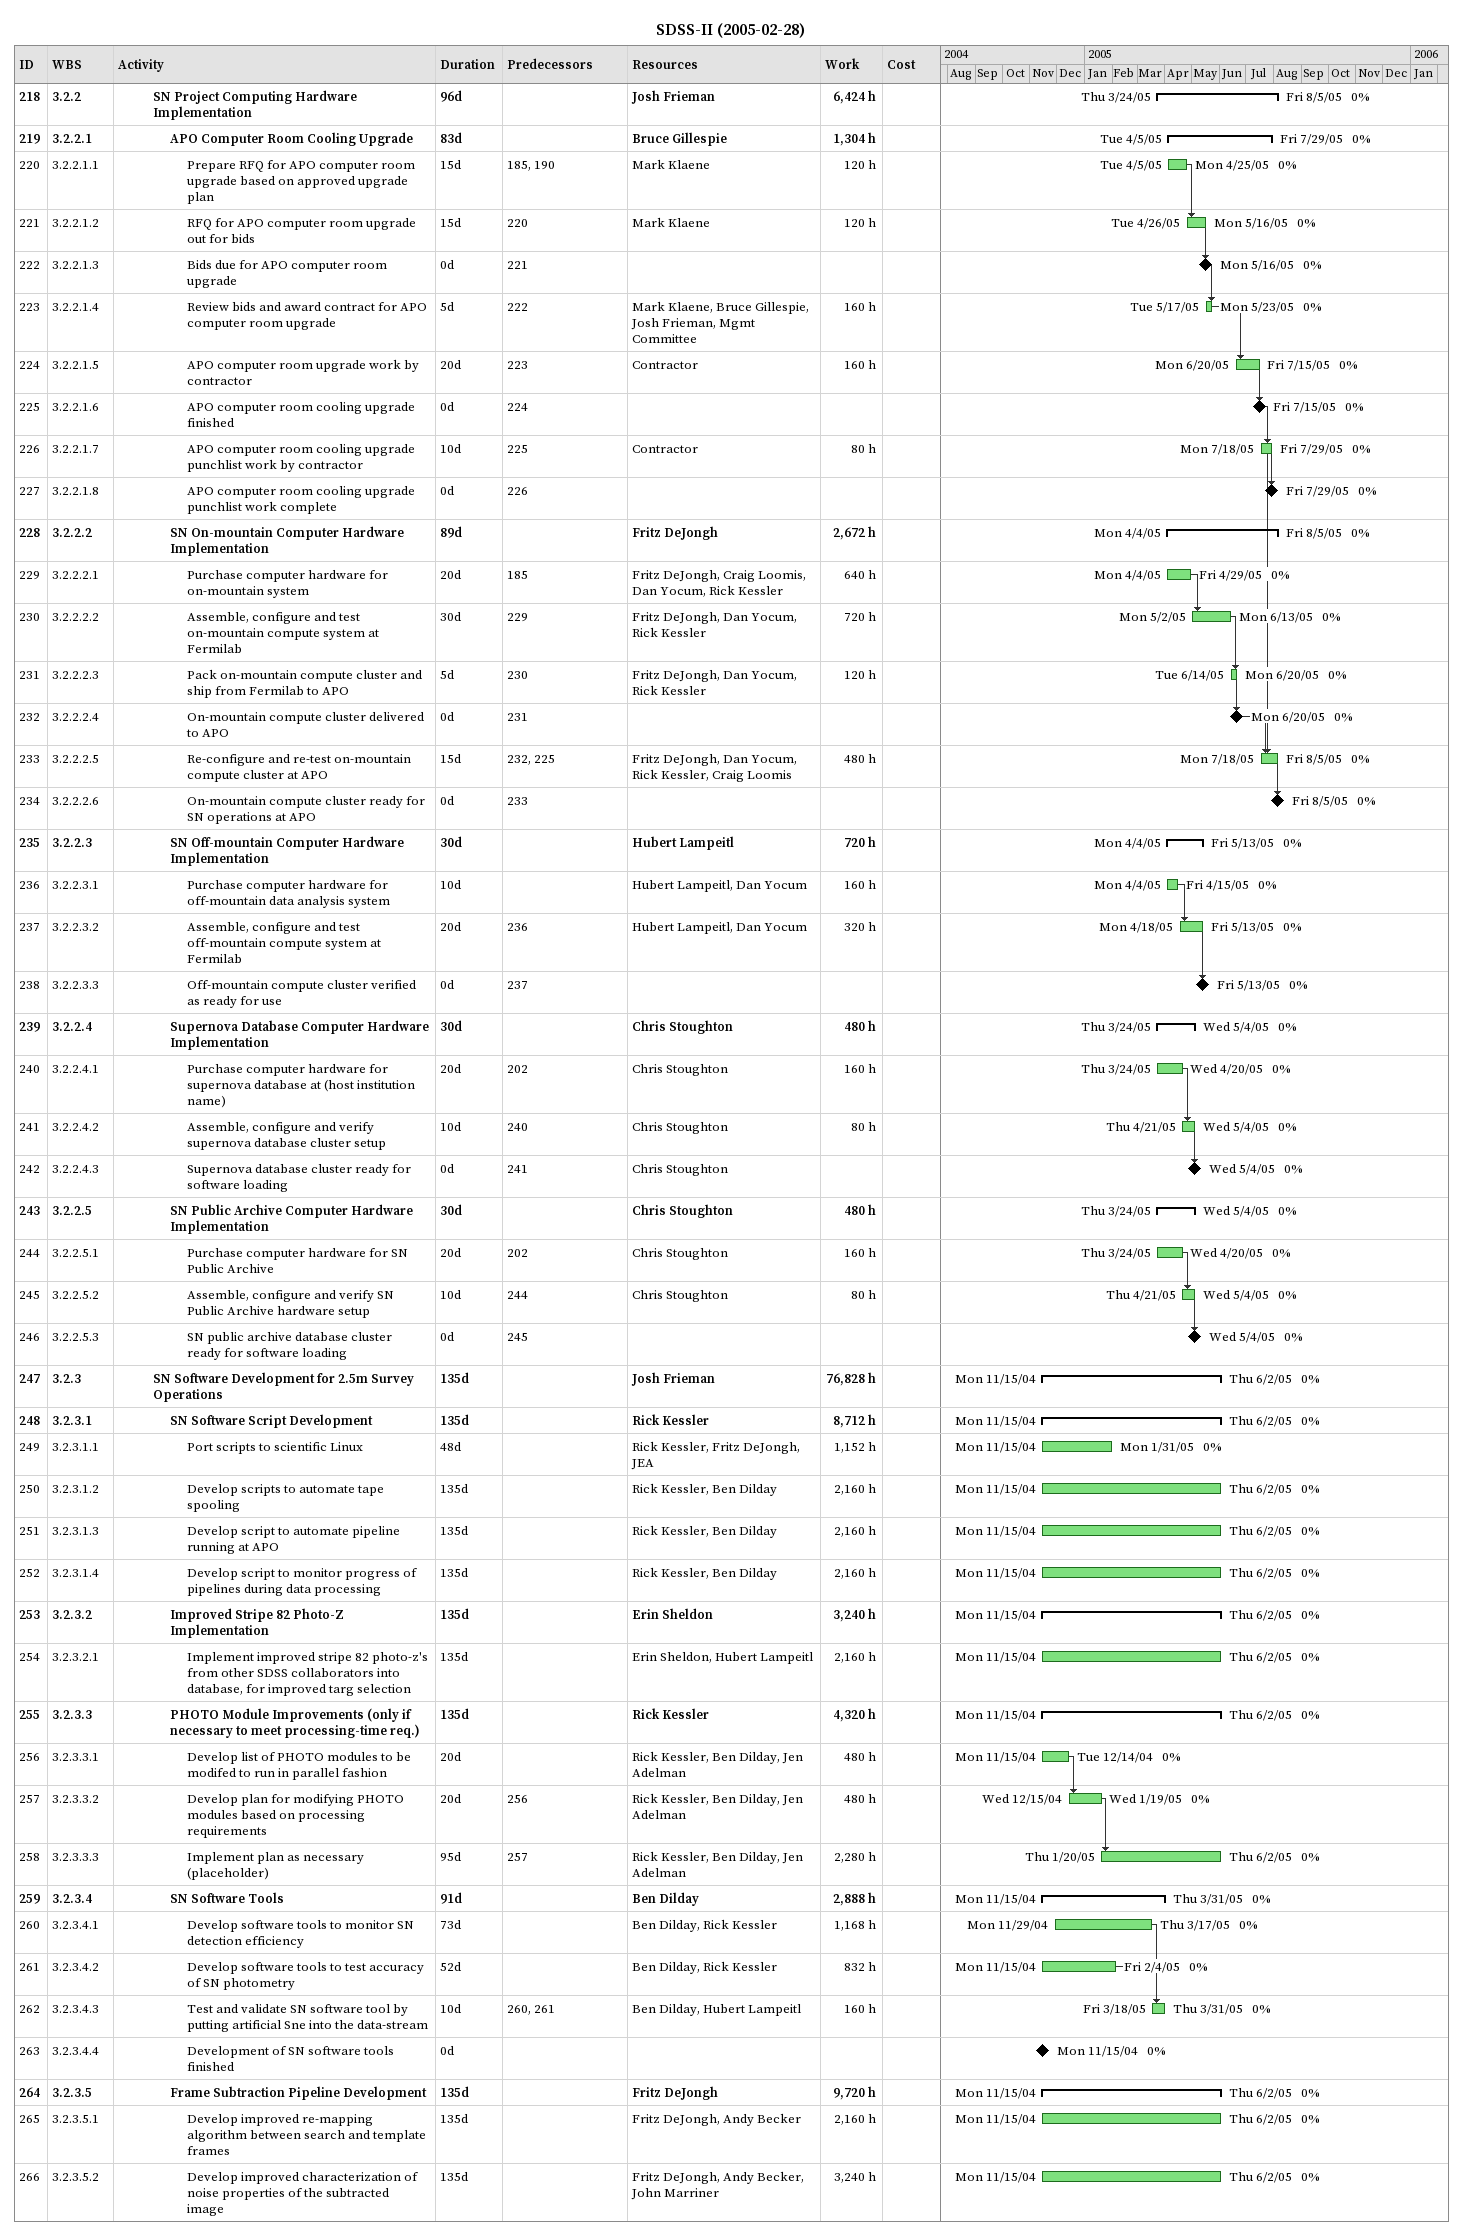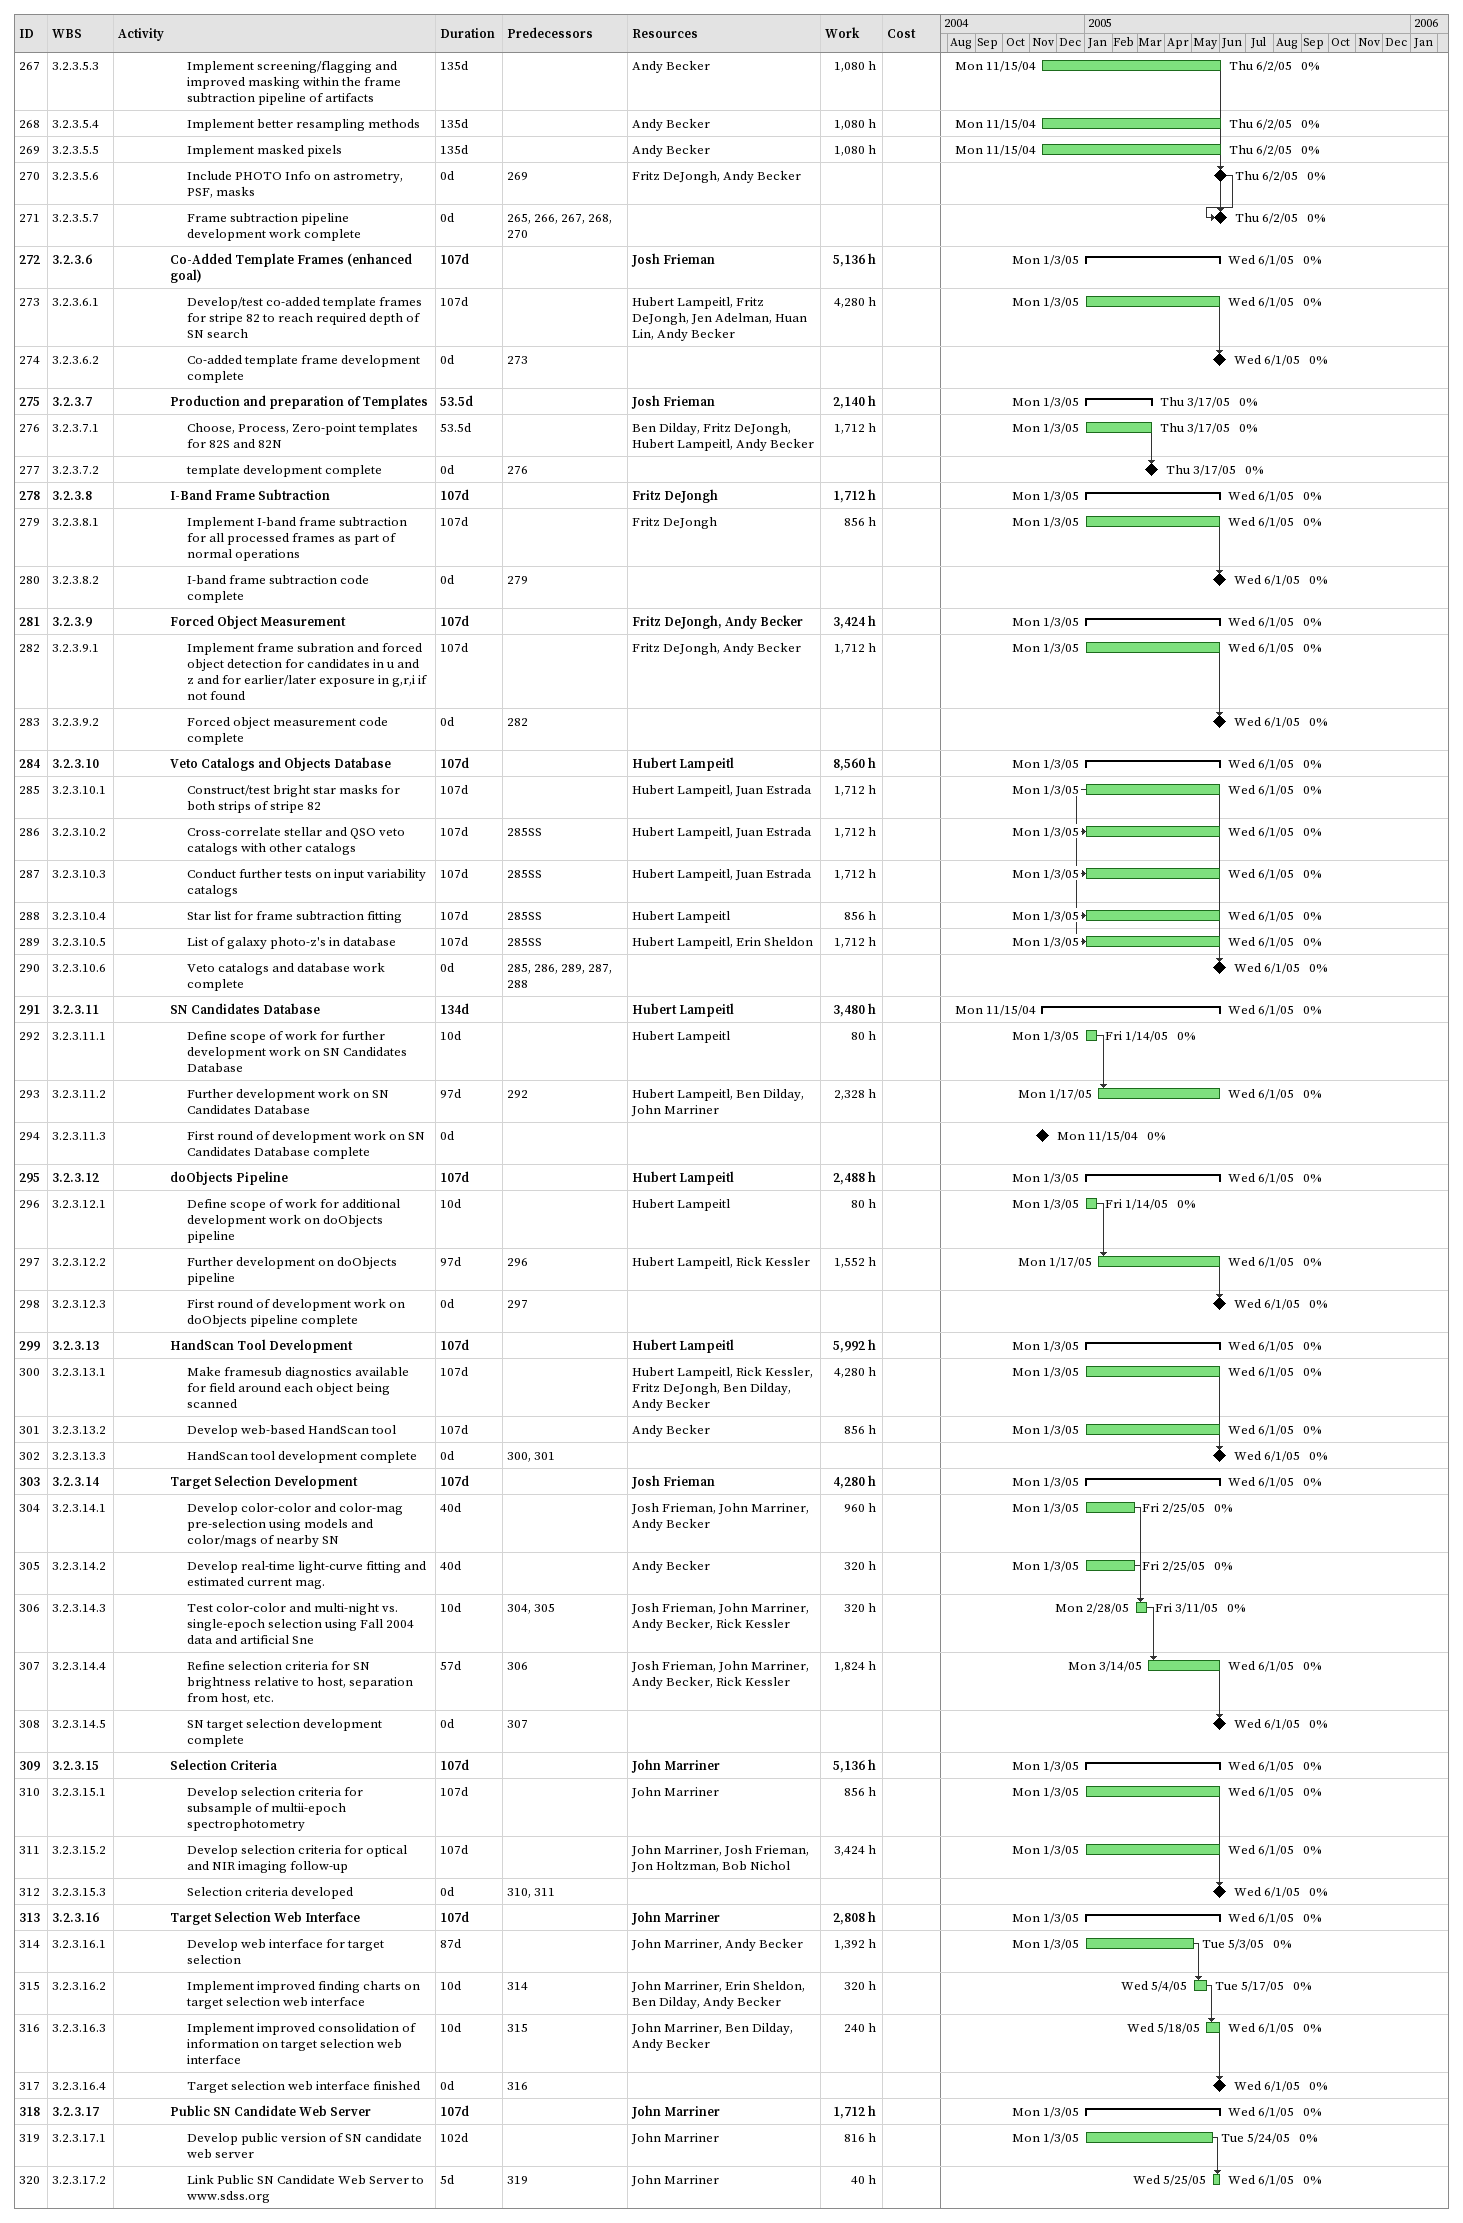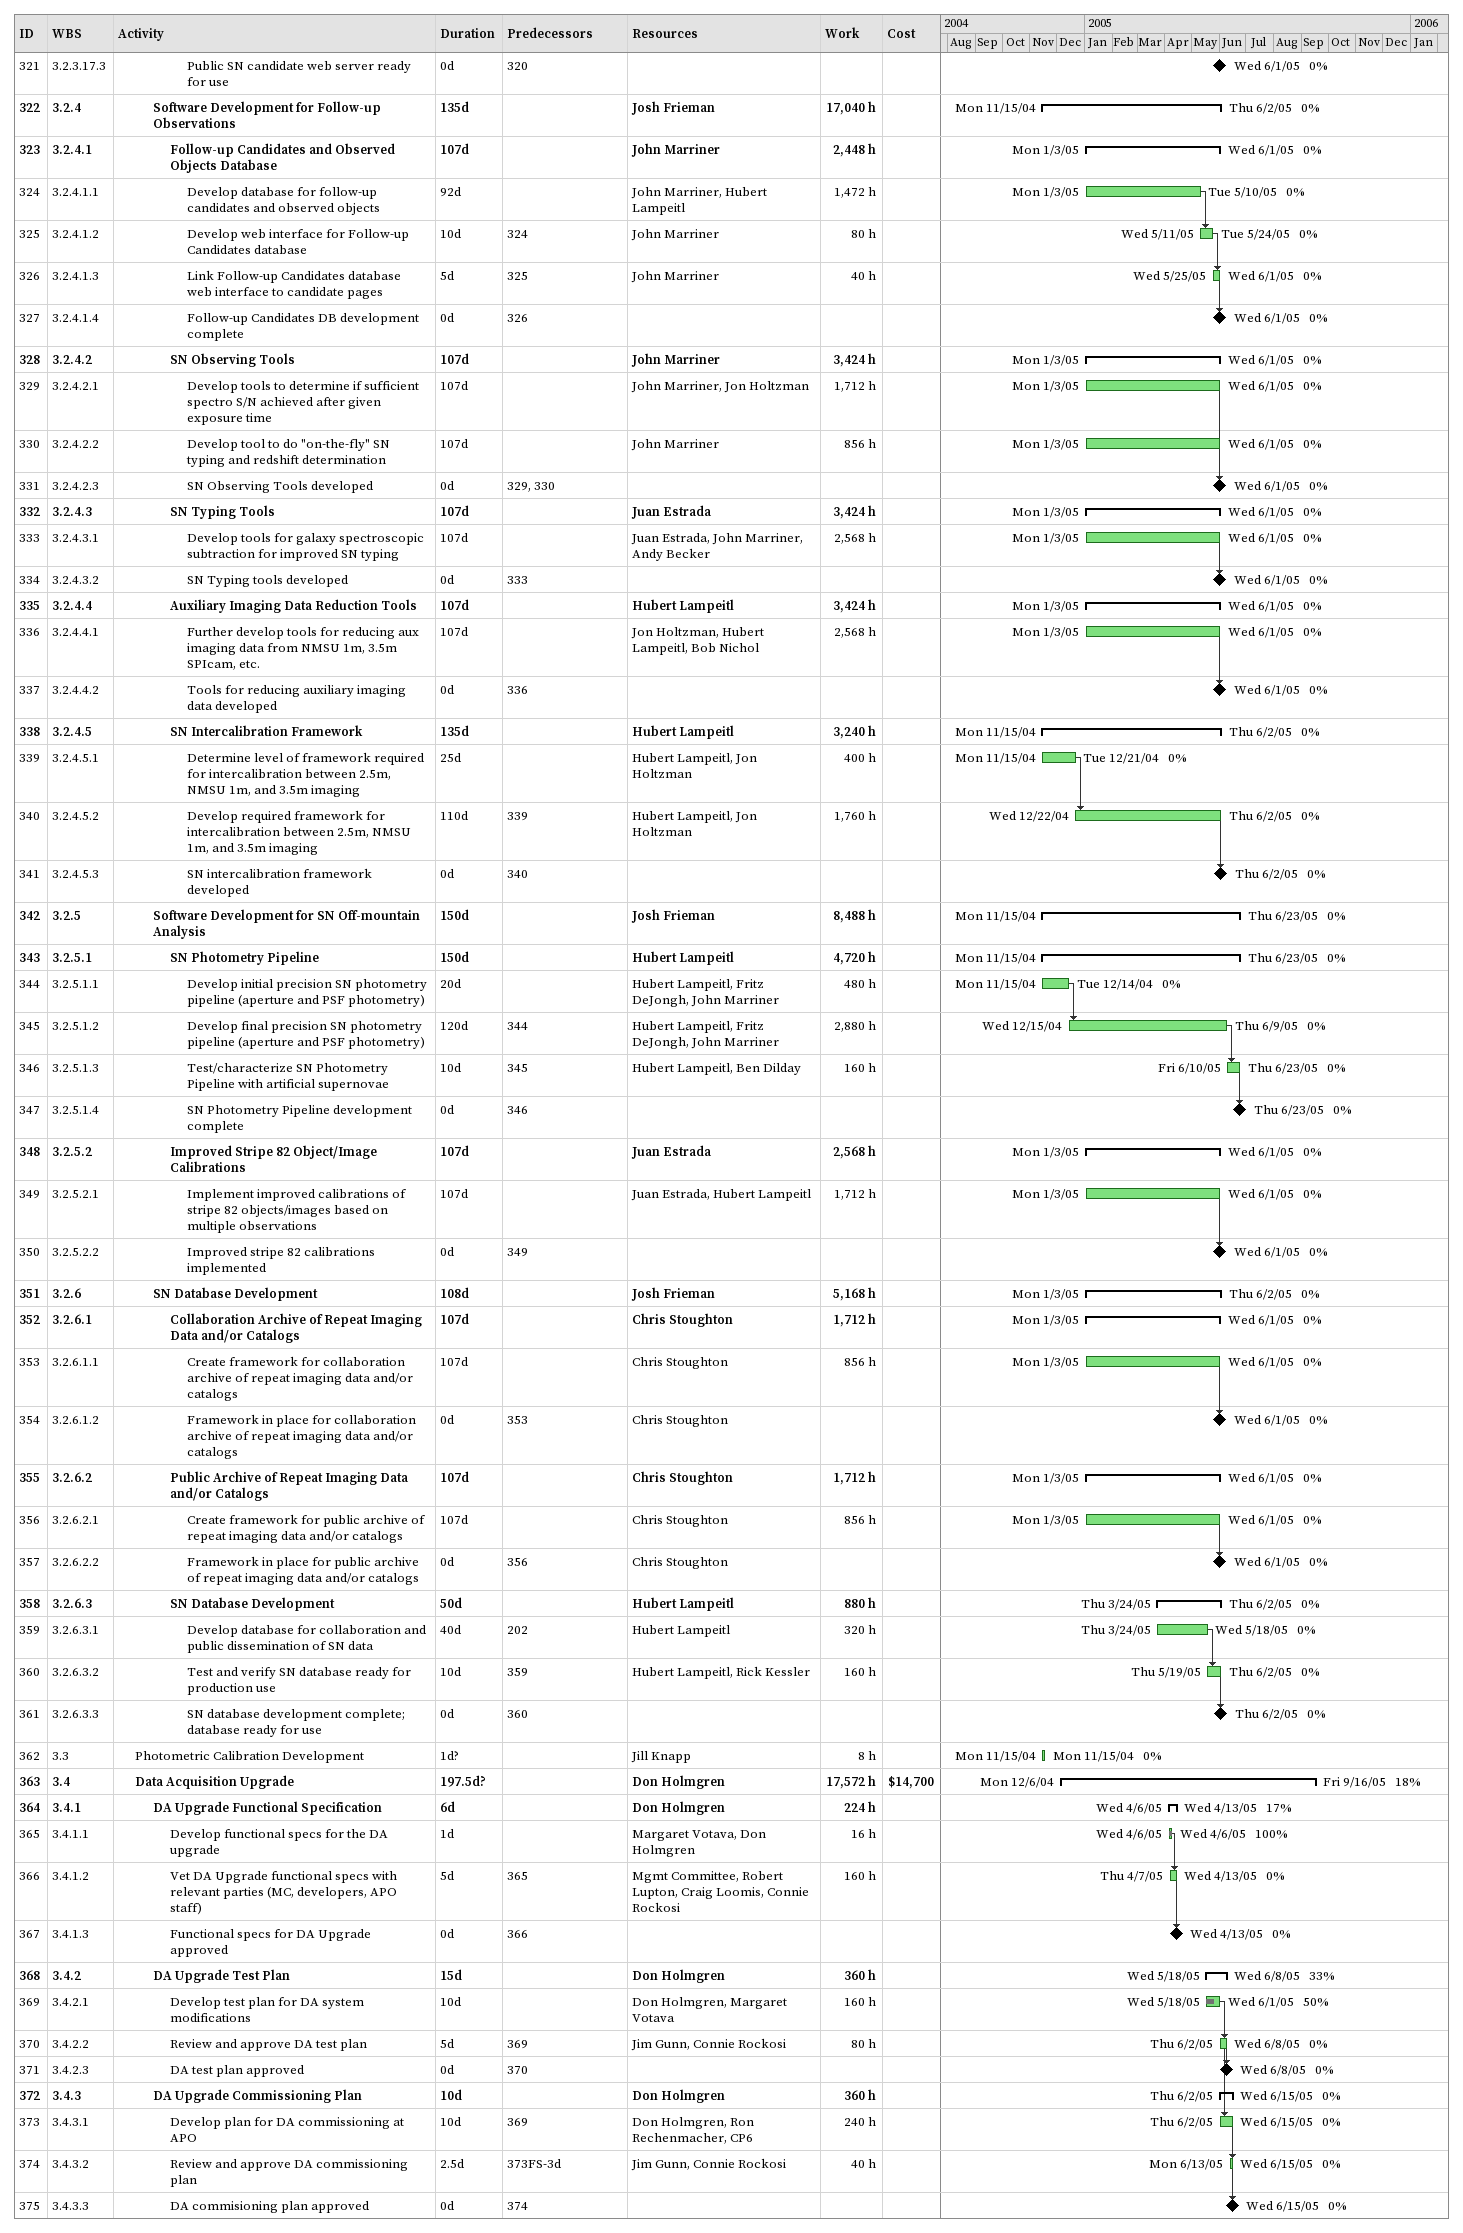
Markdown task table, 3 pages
SDSS-II (2005-02-28)

| ID | WBS | Task | Duration | Start | Finish | Predecessors | Resources | % complete | Work (h) | Cost ($) |
|---|---|---|---|---|---|---|---|---|---|---|
| 218 | 3.2.2 | **SN Project Computing Hardware Implementation** | 96d | 2005-03-24 | 2005-08-05 |  | Josh Frieman | 0 | 6424 |  |
| 219 | 3.2.2.1 | **APO Computer Room Cooling Upgrade** | 83d | 2005-04-05 | 2005-07-29 |  | Bruce Gillespie | 0 | 1304 |  |
| 220 | 3.2.2.1.1 | Prepare RFQ for APO computer room upgrade based on approved upgrade plan | 15d | 2005-04-05 | 2005-04-25 | 185, 190 | Mark Klaene | 0 | 120 |  |
| 221 | 3.2.2.1.2 | RFQ for APO computer room upgrade out for bids | 15d | 2005-04-26 | 2005-05-16 | 220 | Mark Klaene | 0 | 120 |  |
| 222 | 3.2.2.1.3 | Bids due for APO computer room upgrade | 0d | 2005-05-16 | 2005-05-16 | 221 |  | 0 |  |  |
| 223 | 3.2.2.1.4 | Review bids and award contract for APO computer room upgrade | 5d | 2005-05-17 | 2005-05-23 | 222 | Mark Klaene, Bruce Gillespie, Josh Frieman, Mgmt Committee | 0 | 160 |  |
| 224 | 3.2.2.1.5 | APO computer room upgrade work by contractor | 20d | 2005-06-20 | 2005-07-15 | 223 | Contractor | 0 | 160 |  |
| 225 | 3.2.2.1.6 | APO computer room cooling upgrade finished | 0d | 2005-07-15 | 2005-07-15 | 224 |  | 0 |  |  |
| 226 | 3.2.2.1.7 | APO computer room cooling upgrade punchlist work by contractor | 10d | 2005-07-18 | 2005-07-29 | 225 | Contractor | 0 | 80 |  |
| 227 | 3.2.2.1.8 | APO computer room cooling upgrade punchlist work complete | 0d | 2005-07-29 | 2005-07-29 | 226 |  | 0 |  |  |
| 228 | 3.2.2.2 | **SN On-mountain Computer Hardware Implementation** | 89d | 2005-04-04 | 2005-08-05 |  | Fritz DeJongh | 0 | 2672 |  |
| 229 | 3.2.2.2.1 | Purchase computer hardware for on-mountain system | 20d | 2005-04-04 | 2005-04-29 | 185 | Fritz DeJongh, Craig Loomis, Dan Yocum, Rick Kessler | 0 | 640 |  |
| 230 | 3.2.2.2.2 | Assemble, configure and test on-mountain compute system at Fermilab | 30d | 2005-05-02 | 2005-06-13 | 229 | Fritz DeJongh, Dan Yocum, Rick Kessler | 0 | 720 |  |
| 231 | 3.2.2.2.3 | Pack on-mountain compute cluster and ship from Fermilab to APO | 5d | 2005-06-14 | 2005-06-20 | 230 | Fritz DeJongh, Dan Yocum, Rick Kessler | 0 | 120 |  |
| 232 | 3.2.2.2.4 | On-mountain compute cluster delivered to APO | 0d | 2005-06-20 | 2005-06-20 | 231 |  | 0 |  |  |
| 233 | 3.2.2.2.5 | Re-configure and re-test on-mountain compute cluster at APO | 15d | 2005-07-18 | 2005-08-05 | 232, 225 | Fritz DeJongh, Dan Yocum, Rick Kessler, Craig Loomis | 0 | 480 |  |
| 234 | 3.2.2.2.6 | On-mountain compute cluster ready for SN operations at APO | 0d | 2005-08-05 | 2005-08-05 | 233 |  | 0 |  |  |
| 235 | 3.2.2.3 | **SN Off-mountain Computer Hardware Implementation** | 30d | 2005-04-04 | 2005-05-13 |  | Hubert Lampeitl | 0 | 720 |  |
| 236 | 3.2.2.3.1 | Purchase computer hardware for off-mountain data analysis system | 10d | 2005-04-04 | 2005-04-15 |  | Hubert Lampeitl, Dan Yocum | 0 | 160 |  |
| 237 | 3.2.2.3.2 | Assemble, configure and test off-mountain compute system at Fermilab | 20d | 2005-04-18 | 2005-05-13 | 236 | Hubert Lampeitl, Dan Yocum | 0 | 320 |  |
| 238 | 3.2.2.3.3 | Off-mountain compute cluster verified as ready for use | 0d | 2005-05-13 | 2005-05-13 | 237 |  | 0 |  |  |
| 239 | 3.2.2.4 | **Supernova Database Computer Hardware Implementation** | 30d | 2005-03-24 | 2005-05-04 |  | Chris Stoughton | 0 | 480 |  |
| 240 | 3.2.2.4.1 | Purchase computer hardware for supernova database at (host institution name) | 20d | 2005-03-24 | 2005-04-20 | 202 | Chris Stoughton | 0 | 160 |  |
| 241 | 3.2.2.4.2 | Assemble, configure and verify supernova database cluster setup | 10d | 2005-04-21 | 2005-05-04 | 240 | Chris Stoughton | 0 | 80 |  |
| 242 | 3.2.2.4.3 | Supernova database cluster ready for software loading | 0d | 2005-05-04 | 2005-05-04 | 241 | Chris Stoughton | 0 |  |  |
| 243 | 3.2.2.5 | **SN Public Archive Computer Hardware Implementation** | 30d | 2005-03-24 | 2005-05-04 |  | Chris Stoughton | 0 | 480 |  |
| 244 | 3.2.2.5.1 | Purchase computer hardware for SN Public Archive | 20d | 2005-03-24 | 2005-04-20 | 202 | Chris Stoughton | 0 | 160 |  |
| 245 | 3.2.2.5.2 | Assemble, configure and verify SN Public Archive hardware setup | 10d | 2005-04-21 | 2005-05-04 | 244 | Chris Stoughton | 0 | 80 |  |
| 246 | 3.2.2.5.3 | SN public archive database cluster ready for software loading | 0d | 2005-05-04 | 2005-05-04 | 245 |  | 0 |  |  |
| 247 | 3.2.3 | **SN Software Development for 2.5m Survey Operations** | 135d | 2004-11-15 | 2005-06-02 |  | Josh Frieman | 0 | 76828 |  |
| 248 | 3.2.3.1 | **SN Software Script Development** | 135d | 2004-11-15 | 2005-06-02 |  | Rick Kessler | 0 | 8712 |  |
| 249 | 3.2.3.1.1 | Port scripts to scientific Linux | 48d | 2004-11-15 | 2005-01-31 |  | Rick Kessler, Fritz DeJongh, JEA | 0 | 1152 |  |
| 250 | 3.2.3.1.2 | Develop scripts to automate tape spooling | 135d | 2004-11-15 | 2005-06-02 |  | Rick Kessler, Ben Dilday | 0 | 2160 |  |
| 251 | 3.2.3.1.3 | Develop script to automate pipeline running at APO | 135d | 2004-11-15 | 2005-06-02 |  | Rick Kessler, Ben Dilday | 0 | 2160 |  |
| 252 | 3.2.3.1.4 | Develop script to monitor progress of pipelines during data processing | 135d | 2004-11-15 | 2005-06-02 |  | Rick Kessler, Ben Dilday | 0 | 2160 |  |
| 253 | 3.2.3.2 | **Improved Stripe 82 Photo-Z Implementation** | 135d | 2004-11-15 | 2005-06-02 |  | Erin Sheldon | 0 | 3240 |  |
| 254 | 3.2.3.2.1 | Implement improved stripe 82 photo-z's from other SDSS collaborators into database, for improved targ selection | 135d | 2004-11-15 | 2005-06-02 |  | Erin Sheldon, Hubert Lampeitl | 0 | 2160 |  |
| 255 | 3.2.3.3 | **PHOTO Module Improvements (only if necessary to meet processing-time req.)** | 135d | 2004-11-15 | 2005-06-02 |  | Rick Kessler | 0 | 4320 |  |
| 256 | 3.2.3.3.1 | Develop list of PHOTO modules to be modifed to run in parallel fashion | 20d | 2004-11-15 | 2004-12-14 |  | Rick Kessler, Ben Dilday, Jen Adelman | 0 | 480 |  |
| 257 | 3.2.3.3.2 | Develop plan for modifying PHOTO modules based on processing requirements | 20d | 2004-12-15 | 2005-01-19 | 256 | Rick Kessler, Ben Dilday, Jen Adelman | 0 | 480 |  |
| 258 | 3.2.3.3.3 | Implement plan as necessary (placeholder) | 95d | 2005-01-20 | 2005-06-02 | 257 | Rick Kessler, Ben Dilday, Jen Adelman | 0 | 2280 |  |
| 259 | 3.2.3.4 | **SN Software Tools** | 91d | 2004-11-15 | 2005-03-31 |  | Ben Dilday | 0 | 2888 |  |
| 260 | 3.2.3.4.1 | Develop software tools to monitor SN detection efficiency | 73d | 2004-11-29 | 2005-03-17 |  | Ben Dilday, Rick Kessler | 0 | 1168 |  |
| 261 | 3.2.3.4.2 | Develop software tools to test accuracy of SN photometry | 52d | 2004-11-15 | 2005-02-04 |  | Ben Dilday, Rick Kessler | 0 | 832 |  |
| 262 | 3.2.3.4.3 | Test and validate SN software tool by putting artificial Sne into the data-stream | 10d | 2005-03-18 | 2005-03-31 | 260, 261 | Ben Dilday, Hubert Lampeitl | 0 | 160 |  |
| 263 | 3.2.3.4.4 | Development of SN software tools finished | 0d | 2004-11-15 | 2004-11-15 |  |  | 0 |  |  |
| 264 | 3.2.3.5 | **Frame Subtraction Pipeline Development** | 135d | 2004-11-15 | 2005-06-02 |  | Fritz DeJongh | 0 | 9720 |  |
| 265 | 3.2.3.5.1 | Develop improved re-mapping algorithm between search and template frames | 135d | 2004-11-15 | 2005-06-02 |  | Fritz DeJongh, Andy Becker | 0 | 2160 |  |
| 266 | 3.2.3.5.2 | Develop improved characterization of noise properties of the subtracted image | 135d | 2004-11-15 | 2005-06-02 |  | Fritz DeJongh, Andy Becker, John Marriner | 0 | 3240 |  |
| 267 | 3.2.3.5.3 | Implement screening/flagging and improved masking within the frame subtraction pipeline of artifacts | 135d | 2004-11-15 | 2005-06-02 |  | Andy Becker | 0 | 1080 |  |
| 268 | 3.2.3.5.4 | Implement better resampling methods | 135d | 2004-11-15 | 2005-06-02 |  | Andy Becker | 0 | 1080 |  |
| 269 | 3.2.3.5.5 | Implement masked pixels | 135d | 2004-11-15 | 2005-06-02 |  | Andy Becker | 0 | 1080 |  |
| 270 | 3.2.3.5.6 | Include PHOTO Info on astrometry, PSF, masks | 0d | 2005-06-02 | 2005-06-02 | 269 | Fritz DeJongh, Andy Becker | 0 |  |  |
| 271 | 3.2.3.5.7 | Frame subtraction pipeline development work complete | 0d | 2005-06-02 | 2005-06-02 | 265, 266, 267, 268, 270 |  | 0 |  |  |
| 272 | 3.2.3.6 | **Co-Added Template Frames (enhanced goal)** | 107d | 2005-01-03 | 2005-06-01 |  | Josh Frieman | 0 | 5136 |  |
| 273 | 3.2.3.6.1 | Develop/test co-added template frames for stripe 82 to reach required depth of SN search | 107d | 2005-01-03 | 2005-06-01 |  | Hubert Lampeitl, Fritz DeJongh, Jen Adelman, Huan Lin, Andy Becker | 0 | 4280 |  |
| 274 | 3.2.3.6.2 | Co-added template frame development complete | 0d | 2005-06-01 | 2005-06-01 | 273 |  | 0 |  |  |
| 275 | 3.2.3.7 | **Production and preparation of Templates** | 53.5d | 2005-01-03 | 2005-03-17 |  | Josh Frieman | 0 | 2140 |  |
| 276 | 3.2.3.7.1 | Choose, Process, Zero-point templates for 82S and 82N | 53.5d | 2005-01-03 | 2005-03-17 |  | Ben Dilday, Fritz DeJongh, Hubert Lampeitl, Andy Becker | 0 | 1712 |  |
| 277 | 3.2.3.7.2 | template development complete | 0d | 2005-03-17 | 2005-03-17 | 276 |  | 0 |  |  |
| 278 | 3.2.3.8 | **I-Band Frame Subtraction** | 107d | 2005-01-03 | 2005-06-01 |  | Fritz DeJongh | 0 | 1712 |  |
| 279 | 3.2.3.8.1 | Implement I-band frame subtraction for all processed frames as part of normal operations | 107d | 2005-01-03 | 2005-06-01 |  | Fritz DeJongh | 0 | 856 |  |
| 280 | 3.2.3.8.2 | I-band frame subtraction code complete | 0d | 2005-06-01 | 2005-06-01 | 279 |  | 0 |  |  |
| 281 | 3.2.3.9 | **Forced Object Measurement** | 107d | 2005-01-03 | 2005-06-01 |  | Fritz DeJongh, Andy Becker | 0 | 3424 |  |
| 282 | 3.2.3.9.1 | Implement frame subration and forced object detection for candidates in u and z and for earlier/later exposure in g,r,i if not found | 107d | 2005-01-03 | 2005-06-01 |  | Fritz DeJongh, Andy Becker | 0 | 1712 |  |
| 283 | 3.2.3.9.2 | Forced object measurement code complete | 0d | 2005-06-01 | 2005-06-01 | 282 |  | 0 |  |  |
| 284 | 3.2.3.10 | **Veto Catalogs and Objects Database** | 107d | 2005-01-03 | 2005-06-01 |  | Hubert Lampeitl | 0 | 8560 |  |
| 285 | 3.2.3.10.1 | Construct/test bright star masks for both strips of stripe 82 | 107d | 2005-01-03 | 2005-06-01 |  | Hubert Lampeitl, Juan Estrada | 0 | 1712 |  |
| 286 | 3.2.3.10.2 | Cross-correlate stellar and QSO veto catalogs with other catalogs | 107d | 2005-01-03 | 2005-06-01 | 285SS | Hubert Lampeitl, Juan Estrada | 0 | 1712 |  |
| 287 | 3.2.3.10.3 | Conduct further tests on input variability catalogs | 107d | 2005-01-03 | 2005-06-01 | 285SS | Hubert Lampeitl, Juan Estrada | 0 | 1712 |  |
| 288 | 3.2.3.10.4 | Star list for frame subtraction fitting | 107d | 2005-01-03 | 2005-06-01 | 285SS | Hubert Lampeitl | 0 | 856 |  |
| 289 | 3.2.3.10.5 | List of galaxy photo-z's in database | 107d | 2005-01-03 | 2005-06-01 | 285SS | Hubert Lampeitl, Erin Sheldon | 0 | 1712 |  |
| 290 | 3.2.3.10.6 | Veto catalogs and database work complete | 0d | 2005-06-01 | 2005-06-01 | 285, 286, 289, 287, 288 |  | 0 |  |  |
| 291 | 3.2.3.11 | **SN Candidates Database** | 134d | 2004-11-15 | 2005-06-01 |  | Hubert Lampeitl | 0 | 3480 |  |
| 292 | 3.2.3.11.1 | Define scope of work for further development work on SN Candidates Database | 10d | 2005-01-03 | 2005-01-14 |  | Hubert Lampeitl | 0 | 80 |  |
| 293 | 3.2.3.11.2 | Further development work on SN Candidates Database | 97d | 2005-01-17 | 2005-06-01 | 292 | Hubert Lampeitl, Ben Dilday, John Marriner | 0 | 2328 |  |
| 294 | 3.2.3.11.3 | First round of development work on SN Candidates Database complete | 0d | 2004-11-15 | 2004-11-15 |  |  | 0 |  |  |
| 295 | 3.2.3.12 | **doObjects Pipeline** | 107d | 2005-01-03 | 2005-06-01 |  | Hubert Lampeitl | 0 | 2488 |  |
| 296 | 3.2.3.12.1 | Define scope of work for additional development work on doObjects pipeline | 10d | 2005-01-03 | 2005-01-14 |  | Hubert Lampeitl | 0 | 80 |  |
| 297 | 3.2.3.12.2 | Further development on doObjects pipeline | 97d | 2005-01-17 | 2005-06-01 | 296 | Hubert Lampeitl, Rick Kessler | 0 | 1552 |  |
| 298 | 3.2.3.12.3 | First round of development work on doObjects pipeline complete | 0d | 2005-06-01 | 2005-06-01 | 297 |  | 0 |  |  |
| 299 | 3.2.3.13 | **HandScan Tool Development** | 107d | 2005-01-03 | 2005-06-01 |  | Hubert Lampeitl | 0 | 5992 |  |
| 300 | 3.2.3.13.1 | Make framesub diagnostics available for field around each object being scanned | 107d | 2005-01-03 | 2005-06-01 |  | Hubert Lampeitl, Rick Kessler, Fritz DeJongh, Ben Dilday, Andy Becker | 0 | 4280 |  |
| 301 | 3.2.3.13.2 | Develop web-based HandScan tool | 107d | 2005-01-03 | 2005-06-01 |  | Andy Becker | 0 | 856 |  |
| 302 | 3.2.3.13.3 | HandScan tool development complete | 0d | 2005-06-01 | 2005-06-01 | 300, 301 |  | 0 |  |  |
| 303 | 3.2.3.14 | **Target Selection Development** | 107d | 2005-01-03 | 2005-06-01 |  | Josh Frieman | 0 | 4280 |  |
| 304 | 3.2.3.14.1 | Develop color-color and color-mag pre-selection using models and color/mags of nearby SN | 40d | 2005-01-03 | 2005-02-25 |  | Josh Frieman, John Marriner, Andy Becker | 0 | 960 |  |
| 305 | 3.2.3.14.2 | Develop real-time light-curve fitting and estimated current mag. | 40d | 2005-01-03 | 2005-02-25 |  | Andy Becker | 0 | 320 |  |
| 306 | 3.2.3.14.3 | Test color-color and multi-night vs. single-epoch selection using Fall 2004 data and artificial Sne | 10d | 2005-02-28 | 2005-03-11 | 304, 305 | Josh Frieman, John Marriner, Andy Becker, Rick Kessler | 0 | 320 |  |
| 307 | 3.2.3.14.4 | Refine selection criteria for SN brightness relative to host, separation from host, etc. | 57d | 2005-03-14 | 2005-06-01 | 306 | Josh Frieman, John Marriner, Andy Becker, Rick Kessler | 0 | 1824 |  |
| 308 | 3.2.3.14.5 | SN target selection development complete | 0d | 2005-06-01 | 2005-06-01 | 307 |  | 0 |  |  |
| 309 | 3.2.3.15 | **Selection Criteria** | 107d | 2005-01-03 | 2005-06-01 |  | John Marriner | 0 | 5136 |  |
| 310 | 3.2.3.15.1 | Develop selection criteria for subsample of multii-epoch spectrophotometry | 107d | 2005-01-03 | 2005-06-01 |  | John Marriner | 0 | 856 |  |
| 311 | 3.2.3.15.2 | Develop selection criteria for optical and NIR imaging follow-up | 107d | 2005-01-03 | 2005-06-01 |  | John Marriner, Josh Frieman, Jon Holtzman, Bob Nichol | 0 | 3424 |  |
| 312 | 3.2.3.15.3 | Selection criteria developed | 0d | 2005-06-01 | 2005-06-01 | 310, 311 |  | 0 |  |  |
| 313 | 3.2.3.16 | **Target Selection Web Interface** | 107d | 2005-01-03 | 2005-06-01 |  | John Marriner | 0 | 2808 |  |
| 314 | 3.2.3.16.1 | Develop web interface for target selection | 87d | 2005-01-03 | 2005-05-03 |  | John Marriner, Andy Becker | 0 | 1392 |  |
| 315 | 3.2.3.16.2 | Implement improved finding charts on target selection web interface | 10d | 2005-05-04 | 2005-05-17 | 314 | John Marriner, Erin Sheldon, Ben Dilday, Andy Becker | 0 | 320 |  |
| 316 | 3.2.3.16.3 | Implement improved consolidation of information on target selection web interface | 10d | 2005-05-18 | 2005-06-01 | 315 | John Marriner, Ben Dilday, Andy Becker | 0 | 240 |  |
| 317 | 3.2.3.16.4 | Target selection web interface finished | 0d | 2005-06-01 | 2005-06-01 | 316 |  | 0 |  |  |
| 318 | 3.2.3.17 | **Public SN Candidate Web Server** | 107d | 2005-01-03 | 2005-06-01 |  | John Marriner | 0 | 1712 |  |
| 319 | 3.2.3.17.1 | Develop public version of SN candidate web server | 102d | 2005-01-03 | 2005-05-24 |  | John Marriner | 0 | 816 |  |
| 320 | 3.2.3.17.2 | Link Public SN Candidate Web Server to www.sdss.org | 5d | 2005-05-25 | 2005-06-01 | 319 | John Marriner | 0 | 40 |  |
| 321 | 3.2.3.17.3 | Public SN candidate web server ready for use | 0d | 2005-06-01 | 2005-06-01 | 320 |  | 0 |  |  |
| 322 | 3.2.4 | **Software Development for Follow-up Observations** | 135d | 2004-11-15 | 2005-06-02 |  | Josh Frieman | 0 | 17040 |  |
| 323 | 3.2.4.1 | **Follow-up Candidates and Observed Objects Database** | 107d | 2005-01-03 | 2005-06-01 |  | John Marriner | 0 | 2448 |  |
| 324 | 3.2.4.1.1 | Develop database for follow-up candidates and observed objects | 92d | 2005-01-03 | 2005-05-10 |  | John Marriner, Hubert Lampeitl | 0 | 1472 |  |
| 325 | 3.2.4.1.2 | Develop web interface for Follow-up Candidates database | 10d | 2005-05-11 | 2005-05-24 | 324 | John Marriner | 0 | 80 |  |
| 326 | 3.2.4.1.3 | Link Follow-up Candidates database web interface to candidate pages | 5d | 2005-05-25 | 2005-06-01 | 325 | John Marriner | 0 | 40 |  |
| 327 | 3.2.4.1.4 | Follow-up Candidates DB development complete | 0d | 2005-06-01 | 2005-06-01 | 326 |  | 0 |  |  |
| 328 | 3.2.4.2 | **SN Observing Tools** | 107d | 2005-01-03 | 2005-06-01 |  | John Marriner | 0 | 3424 |  |
| 329 | 3.2.4.2.1 | Develop tools to determine if sufficient spectro S/N achieved after given exposure time | 107d | 2005-01-03 | 2005-06-01 |  | John Marriner, Jon Holtzman | 0 | 1712 |  |
| 330 | 3.2.4.2.2 | Develop tool to do "on-the-fly" SN typing and redshift determination | 107d | 2005-01-03 | 2005-06-01 |  | John Marriner | 0 | 856 |  |
| 331 | 3.2.4.2.3 | SN Observing Tools developed | 0d | 2005-06-01 | 2005-06-01 | 329, 330 |  | 0 |  |  |
| 332 | 3.2.4.3 | **SN Typing Tools** | 107d | 2005-01-03 | 2005-06-01 |  | Juan Estrada | 0 | 3424 |  |
| 333 | 3.2.4.3.1 | Develop tools for galaxy spectroscopic subtraction for improved SN typing | 107d | 2005-01-03 | 2005-06-01 |  | Juan Estrada, John Marriner, Andy Becker | 0 | 2568 |  |
| 334 | 3.2.4.3.2 | SN Typing tools developed | 0d | 2005-06-01 | 2005-06-01 | 333 |  | 0 |  |  |
| 335 | 3.2.4.4 | **Auxiliary Imaging Data Reduction Tools** | 107d | 2005-01-03 | 2005-06-01 |  | Hubert Lampeitl | 0 | 3424 |  |
| 336 | 3.2.4.4.1 | Further develop tools for reducing aux imaging data from NMSU 1m, 3.5m SPIcam, etc. | 107d | 2005-01-03 | 2005-06-01 |  | Jon Holtzman, Hubert Lampeitl, Bob Nichol | 0 | 2568 |  |
| 337 | 3.2.4.4.2 | Tools for reducing auxiliary imaging data developed | 0d | 2005-06-01 | 2005-06-01 | 336 |  | 0 |  |  |
| 338 | 3.2.4.5 | **SN Intercalibration Framework** | 135d | 2004-11-15 | 2005-06-02 |  | Hubert Lampeitl | 0 | 3240 |  |
| 339 | 3.2.4.5.1 | Determine level of framework required for intercalibration between 2.5m, NMSU 1m, and 3.5m imaging | 25d | 2004-11-15 | 2004-12-21 |  | Hubert Lampeitl, Jon Holtzman | 0 | 400 |  |
| 340 | 3.2.4.5.2 | Develop required framework for intercalibration between 2.5m, NMSU 1m, and 3.5m imaging | 110d | 2004-12-22 | 2005-06-02 | 339 | Hubert Lampeitl, Jon Holtzman | 0 | 1760 |  |
| 341 | 3.2.4.5.3 | SN intercalibration framework developed | 0d | 2005-06-02 | 2005-06-02 | 340 |  | 0 |  |  |
| 342 | 3.2.5 | **Software Development for SN Off-mountain Analysis** | 150d | 2004-11-15 | 2005-06-23 |  | Josh Frieman | 0 | 8488 |  |
| 343 | 3.2.5.1 | **SN Photometry Pipeline** | 150d | 2004-11-15 | 2005-06-23 |  | Hubert Lampeitl | 0 | 4720 |  |
| 344 | 3.2.5.1.1 | Develop initial precision SN photometry pipeline (aperture and PSF photometry) | 20d | 2004-11-15 | 2004-12-14 |  | Hubert Lampeitl, Fritz DeJongh, John Marriner | 0 | 480 |  |
| 345 | 3.2.5.1.2 | Develop final precision SN photometry pipeline (aperture and PSF photometry) | 120d | 2004-12-15 | 2005-06-09 | 344 | Hubert Lampeitl, Fritz DeJongh, John Marriner | 0 | 2880 |  |
| 346 | 3.2.5.1.3 | Test/characterize SN Photometry Pipeline with artificial supernovae | 10d | 2005-06-10 | 2005-06-23 | 345 | Hubert Lampeitl, Ben Dilday | 0 | 160 |  |
| 347 | 3.2.5.1.4 | SN Photometry Pipeline development complete | 0d | 2005-06-23 | 2005-06-23 | 346 |  | 0 |  |  |
| 348 | 3.2.5.2 | **Improved Stripe 82 Object/Image Calibrations** | 107d | 2005-01-03 | 2005-06-01 |  | Juan Estrada | 0 | 2568 |  |
| 349 | 3.2.5.2.1 | Implement improved calibrations of stripe 82 objects/images based on multiple observations | 107d | 2005-01-03 | 2005-06-01 |  | Juan Estrada, Hubert Lampeitl | 0 | 1712 |  |
| 350 | 3.2.5.2.2 | Improved stripe 82 calibrations implemented | 0d | 2005-06-01 | 2005-06-01 | 349 |  | 0 |  |  |
| 351 | 3.2.6 | **SN Database Development** | 108d | 2005-01-03 | 2005-06-02 |  | Josh Frieman | 0 | 5168 |  |
| 352 | 3.2.6.1 | **Collaboration Archive of Repeat Imaging Data and/or Catalogs** | 107d | 2005-01-03 | 2005-06-01 |  | Chris Stoughton | 0 | 1712 |  |
| 353 | 3.2.6.1.1 | Create framework for collaboration archive of repeat imaging data and/or catalogs | 107d | 2005-01-03 | 2005-06-01 |  | Chris Stoughton | 0 | 856 |  |
| 354 | 3.2.6.1.2 | Framework in place for collaboration archive of repeat imaging data and/or catalogs | 0d | 2005-06-01 | 2005-06-01 | 353 | Chris Stoughton | 0 |  |  |
| 355 | 3.2.6.2 | **Public Archive of Repeat Imaging Data and/or Catalogs** | 107d | 2005-01-03 | 2005-06-01 |  | Chris Stoughton | 0 | 1712 |  |
| 356 | 3.2.6.2.1 | Create framework for public archive of repeat imaging data and/or catalogs | 107d | 2005-01-03 | 2005-06-01 |  | Chris Stoughton | 0 | 856 |  |
| 357 | 3.2.6.2.2 | Framework in place for public archive of repeat imaging data and/or catalogs | 0d | 2005-06-01 | 2005-06-01 | 356 | Chris Stoughton | 0 |  |  |
| 358 | 3.2.6.3 | **SN Database Development** | 50d | 2005-03-24 | 2005-06-02 |  | Hubert Lampeitl | 0 | 880 |  |
| 359 | 3.2.6.3.1 | Develop database for collaboration and public dissemination of SN data | 40d | 2005-03-24 | 2005-05-18 | 202 | Hubert Lampeitl | 0 | 320 |  |
| 360 | 3.2.6.3.2 | Test and verify SN database ready for production use | 10d | 2005-05-19 | 2005-06-02 | 359 | Hubert Lampeitl, Rick Kessler | 0 | 160 |  |
| 361 | 3.2.6.3.3 | SN database development complete; database ready for use | 0d | 2005-06-02 | 2005-06-02 | 360 |  | 0 |  |  |
| 362 | 3.3 | Photometric Calibration Development | 1d? | 2004-11-15 | 2004-11-15 |  | Jill Knapp | 0 | 8 |  |
| 363 | 3.4 | **Data Acquisition Upgrade** | 197.5d? | 2004-12-06 | 2005-09-16 |  | Don Holmgren | 18 | 17572 | 14700 |
| 364 | 3.4.1 | **DA Upgrade Functional Specification** | 6d | 2005-04-06 | 2005-04-13 |  | Don Holmgren | 17 | 224 |  |
| 365 | 3.4.1.1 | Develop functional specs for the DA upgrade | 1d | 2005-04-06 | 2005-04-06 |  | Margaret Votava, Don Holmgren | 100 | 16 |  |
| 366 | 3.4.1.2 | Vet DA Upgrade functional specs with relevant parties (MC, developers, APO staff) | 5d | 2005-04-07 | 2005-04-13 | 365 | Mgmt Committee, Robert Lupton, Craig Loomis, Connie Rockosi | 0 | 160 |  |
| 367 | 3.4.1.3 | Functional specs for DA Upgrade approved | 0d | 2005-04-13 | 2005-04-13 | 366 |  | 0 |  |  |
| 368 | 3.4.2 | **DA Upgrade Test Plan** | 15d | 2005-05-18 | 2005-06-08 |  | Don Holmgren | 33 | 360 |  |
| 369 | 3.4.2.1 | Develop test plan for DA system modifications | 10d | 2005-05-18 | 2005-06-01 |  | Don Holmgren, Margaret Votava | 50 | 160 |  |
| 370 | 3.4.2.2 | Review and approve DA test plan | 5d | 2005-06-02 | 2005-06-08 | 369 | Jim Gunn, Connie Rockosi | 0 | 80 |  |
| 371 | 3.4.2.3 | DA test plan approved | 0d | 2005-06-08 | 2005-06-08 | 370 |  | 0 |  |  |
| 372 | 3.4.3 | **DA Upgrade Commissioning Plan** | 10d | 2005-06-02 | 2005-06-15 |  | Don Holmgren | 0 | 360 |  |
| 373 | 3.4.3.1 | Develop plan for DA commissioning at APO | 10d | 2005-06-02 | 2005-06-15 | 369 | Don Holmgren, Ron Rechenmacher, CP6 | 0 | 240 |  |
| 374 | 3.4.3.2 | Review and approve DA commissioning plan | 2.5d | 2005-06-13 | 2005-06-15 | 373FS-3d | Jim Gunn, Connie Rockosi | 0 | 40 |  |
| 375 | 3.4.3.3 | DA commisioning plan approved | 0d | 2005-06-15 | 2005-06-15 | 374 |  | 0 |  |  |
